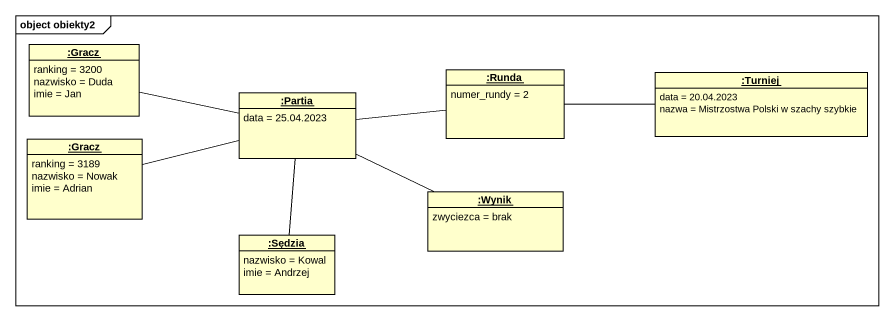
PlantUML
@startuml
mainframe object obiekty2
hide circle
hide empty members
object ":Gracz" as Gracz {
  ranking = 3200
  nazwisko = Duda
  imie = Jan
}
object ":Partia" as Partia {
  data = 25.04.2023
}
object ":Runda" as Runda {
  numer_rundy = 2
}
object ":Turniej" as Turniej {
  data = 20.04.2023
  nazwa = Mistrzostwa Polski w szachy szybkie
}
object ":Gracz" as Gracz_2 {
  ranking = 3189
  nazwisko = Nowak
  imie = Adrian
}
object ":Wynik" as Wynik {
  zwyciezca = brak
}
object ":Sędzia" as Sędzia {
  nazwisko = Kowal
  imie = Andrzej
}
Gracz -right- Partia
Partia -right- Runda
Partia -right- Wynik
Runda -right- Turniej
Gracz_2 -right- Partia
Sędzia -up- Partia
@enduml
